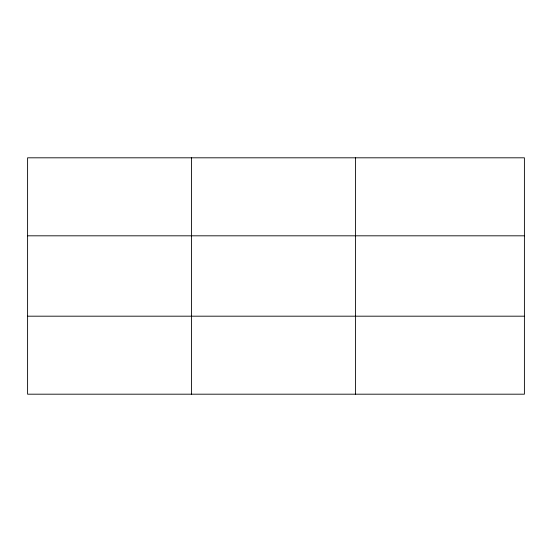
<?xml version="1.0" encoding="UTF-8"?>
<svg xmlns="http://www.w3.org/2000/svg" width="552" height="552" viewBox="0 0 552 552"><rect width="100%" height="100%" fill="white"/><g stroke="black" fill="none" stroke-linecap="round" stroke-linejoin="round"><path stroke-width="0.83" d="M191.544 394.19L191.544 157.81M355.488 394.19L355.488 157.81M524.4 316.186L524.4 394.19L27.6 394.19L27.6 157.81L524.4 157.81L524.4 316.186L27.6 316.186M27.6 235.814L524.4 235.814"/></g></svg>
